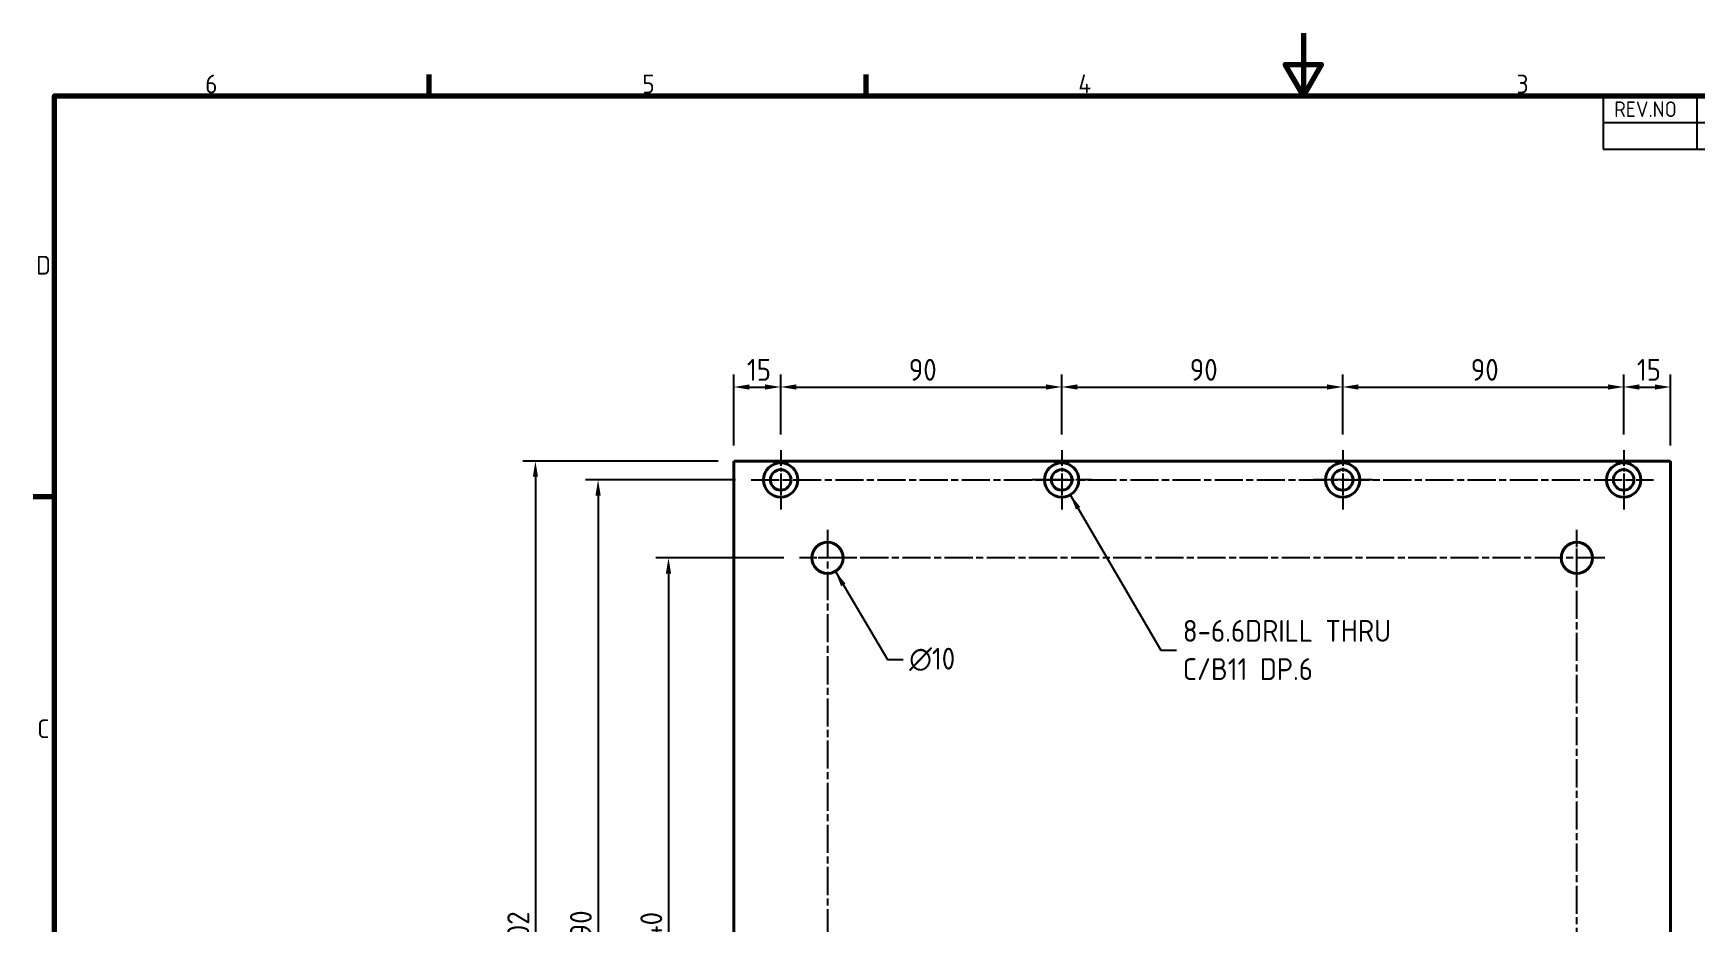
# Model space of a CAD drawing. Header units: millimetres. Extents: x 0 to 840, y 0 to 594.
# Drawn here: x 13 to 546, y 309 to 594 of the extents above; entities that cross this region are included whole.
import ezdxf

# ---------------------------------------------------------------- set-up
doc = ezdxf.new("R2010")
doc.units = ezdxf.units.MM
doc.header["$LTSCALE"] = 2
doc.linetypes.add('CHAIN', pattern=[0.35429999999999995, 0.2362, -0.0295, 0.0591, -0.0295])
doc.layers.get('0').update_dxf_attribs({"color": 3, "lineweight": 25})
for name, color, linetype, lineweight in [('가시적인 것(ISO)', 3, 'Continuous', 40), ('경계(ISO)', 7, 'Continuous', 70), ('기호(ISO)', 5, 'Continuous', 25), ('중심 표식(ISO)', 1, 'Continuous', 25), ('중심선(ISO)', 1, 'Continuous', 25), ('치수(ISO)', 7, 'Continuous', 25)]:
    doc.layers.add(name, color=color, linetype=linetype, lineweight=lineweight)
doc.styles.add('ISO Proportiona M2B', font='isocp.shx')
doc.styles.add('문자 텍스트_M2B', font='isocp.shx')
doc.styles.add('치수 텍스트_PSTEK_POSCO', font='isocp.shx')
doc.dimstyles.new('치수_PSTEK_POSCO', dxfattribs={"dimscale": 2, "dimtxt": 3.5, "dimasz": 2.5, "dimexe": 2, "dimexo": 2.5, "dimgap": 1, "dimtad": 1, "dimrnd": 1e-08, "dimdsep": 46, "dimtxsty": '치수 텍스트_PSTEK_POSCO', "dimcen": 0.09, "dimdle": 10, "dimclrd": 7, "dimclre": 7, "dimclrt": 2, "dimadec": 1, "dimazin": 2, "dimtfac": 1, "dimtmove": 0, "dimatfit": 3, "dimfxl": 0, "dimtolj": 1, "dimlwd": -1, "dimlwe": -1, "dimarcsym": 0})
doc.dimstyles.new('치수_PSTEK_POSCO$7', dxfattribs={"dimscale": 2, "dimtxt": 3.5, "dimasz": 2.5, "dimexe": 2, "dimexo": 2.5, "dimgap": 1, "dimtad": 1, "dimrnd": 1e-08, "dimdsep": 46, "dimtxsty": '치수 텍스트_PSTEK_POSCO', "dimcen": 0.09, "dimdle": 10, "dimclrd": 7, "dimclre": 7, "dimclrt": 2, "dimadec": 1, "dimazin": 2, "dimtfac": 1, "dimtmove": 0, "dimatfit": 3, "dimfxl": 0, "dimtolj": 1, "dimlwd": -1, "dimlwe": -1, "dimarcsym": 0})

# ---------------------------------------------------------------- blocks, each defined once
blk = doc.blocks.new('경계 Default Border')
at = {"layer": '경계(ISO)'}
for p, q in [((70, 287.0000076293945), (70, 290.4000091552734)), ((140, 287.0000076293945), (140, 290.4000091552734)), ((10, 222.7499961853027), (6.599999666213989, 222.7499961853027))]:
    blk.add_line(p, q, dxfattribs=at)
at = {"layer": '경계(ISO)', "flags": 128}
for points in [[(210, 297.0000076293945), (210, 287.0000076293945), (207.1132469177246, 292.0000076293945), (212.8867530822754, 292.0000076293945), (210, 287.0000076293945)], [(10, 10), (10, 287.0000076293945), (410, 287.0000076293945), (410, 10), (10, 10)]]:
    blk.add_lwpolyline(points, dxfattribs=at)
at = {"layer": '경계(ISO)', "color": 2, "char_height": 3.00000011920929, "attachment_point": 7, "style": '문자 텍스트_M2B'}
for s, insert in [('4', (173.9734701308116, 287.4)), ('3', (244.1685395229535, 287.3713945155963)), ('6', (34.14453946055966, 287.3713945155963)), ('5', (104.1445394605597, 287.3713945155963)), ('D', (7.078270083685684, 258.3463944559917)), ('C', (7.244539400955009, 184.0963944559917))]:
    blk.add_mtext(s, dxfattribs=dict(at, insert=insert))
blk = doc.blocks.new('리비전 내역')
at = {"layer": '기호(ISO)'}
for p, q in [((258, 287.0000076293945), (410, 287.0000076293945)), ((258, 287.0000076293945), (258, 282.7200076293945)), ((273, 287.0000076293945), (273, 282.7200076293945)), ((288, 287.0000076293945), (288, 282.7200076293945)), ((365, 287.0000076293945), (365, 282.7200076293945)), ((380, 287.0000076293945), (380, 282.7200076293945)), ((395, 287.0000076293945), (395, 282.7200076293945)), ((410, 287.0000076293945), (410, 282.7200076293945)), ((258, 282.7200076293945), (410, 282.7200076293945)), ((258, 282.7200076293945), (258, 278.4400076293945)), ((273, 282.7200076293945), (273, 278.4400076293945)), ((288, 282.7200076293945), (288, 278.4400076293945)), ((365, 282.7200076293945), (365, 278.4400076293945)), ((380, 282.7200076293945), (380, 278.4400076293945)), ((395, 282.7200076293945), (395, 278.4400076293945)), ((410, 282.7200076293945), (410, 278.4400076293945)), ((258, 278.4400076293945), (410, 278.4400076293945))]:
    blk.add_line(p, q, dxfattribs=at)
at = {"layer": '기호(ISO)', "color": 2, "char_height": 2.5, "attachment_point": 7, "style": 'ISO Proportiona M2B'}
for s, insert in [('REV.NO', (259.7871163682308, 283.5831900503393)), ('DATE', (276.3142317728366, 283.5831900503393)), ('DESCRIPTION OF REVISION', (305.5070204333629, 283.5831900503393)), ('DRA.BY', (366.4757339553204, 283.5831900503393)), ('CH.BY', (382.8642915086117, 283.5831900503393)), ('APP.BY', (396.4777339604404, 283.5831900503393))]:
    blk.add_mtext(s, dxfattribs=dict(at, insert=insert))
blk = doc.blocks.new('*D22')
at = {"layer": 'Defpoints', "color": 0, "transparency": 16777216}
for p in [(258.603225455717, 425.9066831732377), (216.6543984588473, 185.9066831732377), (258.6032254557171, 185.9066831732377)]:
    blk.add_point(p, dxfattribs=at)
at = {"layer": '치수(ISO)', "color": 7, "transparency": 16777216}
for p, q in [((253.603225455717, 425.9066831732377), (212.6543984588474, 425.9066831732377)), ((216.6543984588474, 420.9066831732377), (216.6543984588473, 190.9066831732377)), ((253.603225455717, 185.9066831732377), (212.6543984588473, 185.9066831732377))]:
    blk.add_line(p, q, dxfattribs=at)
for points in [[(215.821065125514, 420.9066831732377), (217.4877317921807, 420.9066831732377), (216.6543984588474, 425.9066831732377)], [(215.821065125514, 190.9066831732377), (217.4877317921807, 190.9066831732377), (216.6543984588473, 185.9066831732377)]]:
    blk.add_solid(points, dxfattribs=at)
at = {"layer": '치수(ISO)', "color": 2, "transparency": 16777216, "insert": (211.1537094824694, 299.16504931497), "char_height": 7, "attachment_point": 4, "rotation": 90, "style": '치수 텍스트_PSTEK_POSCO'}
blk.add_mtext('\\A1;240', dxfattribs=at)
blk = doc.blocks.new('*D23')
at = {"layer": 'Defpoints', "color": 0, "transparency": 16777216}
for p in [(243.1032254557171, 450.9066831732376), (194.1058390099527, 160.9066831732377), (243.1032254557171, 160.9066831732377)]:
    blk.add_point(p, dxfattribs=at)
at = {"layer": '치수(ISO)', "color": 7, "transparency": 16777216}
for p, q in [((238.1032254557171, 450.9066831732376), (190.1058390099528, 450.9066831732376)), ((194.1058390099528, 445.9066831732376), (194.1058390099527, 165.9066831732377)), ((238.1032254557171, 160.9066831732377), (190.1058390099527, 160.9066831732377))]:
    blk.add_line(p, q, dxfattribs=at)
for points in [[(193.2725056766194, 445.9066831732376), (194.9391723432861, 445.9066831732376), (194.1058390099528, 450.9066831732376)], [(193.2725056766194, 165.9066831732377), (194.9391723432861, 165.9066831732377), (194.1058390099527, 160.9066831732377)]]:
    blk.add_solid(points, dxfattribs=at)
at = {"layer": '치수(ISO)', "color": 2, "transparency": 16777216, "insert": (188.6051500335748, 299.7528191582399), "char_height": 7, "attachment_point": 4, "rotation": 90, "style": '치수 텍스트_PSTEK_POSCO'}
blk.add_mtext('\\A1;290', dxfattribs=at)
blk = doc.blocks.new('*D24')
at = {"layer": 'Defpoints', "color": 0, "transparency": 16777216}
for p in [(237.6032254557171, 456.9066831732377), (174.0450247084506, 154.9066831732377), (237.6032254557171, 154.9066831732377)]:
    blk.add_point(p, dxfattribs=at)
at = {"layer": '치수(ISO)', "color": 7, "transparency": 16777216}
for p, q in [((232.6032254557171, 456.9066831732377), (170.0450247084507, 456.9066831732377)), ((174.0450247084507, 451.9066831732377), (174.0450247084506, 159.9066831732377)), ((232.6032254557171, 154.9066831732377), (170.0450247084506, 154.9066831732377))]:
    blk.add_line(p, q, dxfattribs=at)
for points in [[(173.2116913751173, 451.9066831732377), (174.878358041784, 451.9066831732377), (174.0450247084507, 456.9066831732377)], [(173.2116913751173, 159.9066831732377), (174.8783580417839, 159.9066831732377), (174.0450247084506, 154.9066831732377)]]:
    blk.add_solid(points, dxfattribs=at)
at = {"layer": '치수(ISO)', "color": 2, "transparency": 16777216, "insert": (168.5443357320727, 299.6464764803244), "char_height": 7, "attachment_point": 4, "rotation": 90, "style": '치수 텍스트_PSTEK_POSCO'}
blk.add_mtext('\\A1;302', dxfattribs=at)
blk = doc.blocks.new('*D25')
at = {"layer": 'Defpoints', "color": 0, "transparency": 16777216}
for p in [(252.6032254557171, 480.6676529856771), (252.6032254557171, 460.4066831732376), (237.6032254557171, 456.9066831732377)]:
    blk.add_point(p, dxfattribs=at)
at = {"layer": '치수(ISO)', "color": 7, "transparency": 16777216}
for p, q in [((237.6032254557171, 461.9066831732377), (237.6032254557171, 484.6676529856771)), ((242.6032254557171, 480.6676529856771), (247.6032254557171, 480.6676529856771)), ((252.6032254557171, 465.4066831732376), (252.6032254557171, 484.6676529856771))]:
    blk.add_line(p, q, dxfattribs=at)
for points in [[(242.6032254557171, 481.5009863190104), (242.6032254557171, 479.8343196523438), (237.6032254557171, 480.6676529856771)], [(247.6032254557171, 481.5009863190104), (247.6032254557171, 479.8343196523438), (252.6032254557171, 480.6676529856771)]]:
    blk.add_solid(points, dxfattribs=at)
at = {"layer": '치수(ISO)', "color": 2, "transparency": 16777216, "insert": (241.7882507088865, 486.1676529856771), "char_height": 7, "attachment_point": 4, "style": '치수 텍스트_PSTEK_POSCO'}
blk.add_mtext('\\A1;15', dxfattribs=at)
blk = doc.blocks.new('*D26')
at = {"layer": 'Defpoints', "color": 0, "transparency": 16777216}
for p in [(342.6032254557171, 480.667652985677), (252.6032254557171, 460.4066831732376), (342.6032254557171, 460.4066831732376)]:
    blk.add_point(p, dxfattribs=at)
at = {"layer": '치수(ISO)', "color": 7, "transparency": 16777216}
for p, q in [((252.6032254557171, 465.4066831732376), (252.6032254557171, 484.667652985677)), ((257.6032254557171, 480.667652985677), (337.6032254557171, 480.667652985677)), ((342.6032254557171, 465.4066831732376), (342.6032254557171, 484.667652985677))]:
    blk.add_line(p, q, dxfattribs=at)
for points in [[(257.6032254557171, 481.5009863190103), (257.6032254557171, 479.8343196523437), (252.6032254557171, 480.667652985677)], [(337.6032254557171, 481.5009863190103), (337.6032254557171, 479.8343196523437), (342.6032254557171, 480.667652985677)]]:
    blk.add_solid(points, dxfattribs=at)
at = {"layer": '치수(ISO)', "color": 2, "transparency": 16777216, "insert": (293.6254948033746, 486.167652985677), "char_height": 7, "attachment_point": 4, "style": '치수 텍스트_PSTEK_POSCO'}
blk.add_mtext('\\A1;90', dxfattribs=at)
blk = doc.blocks.new('*D27')
at = {"layer": 'Defpoints', "color": 0, "transparency": 16777216}
for p in [(432.6032254557169, 480.667652985677), (342.6032254557171, 460.4066831732376), (432.6032254557169, 460.4066831732376)]:
    blk.add_point(p, dxfattribs=at)
at = {"layer": '치수(ISO)', "color": 7, "transparency": 16777216}
for p, q in [((342.6032254557171, 465.4066831732376), (342.6032254557171, 484.667652985677)), ((347.6032254557171, 480.667652985677), (427.6032254557169, 480.667652985677)), ((432.6032254557169, 465.4066831732376), (432.6032254557169, 484.667652985677))]:
    blk.add_line(p, q, dxfattribs=at)
for points in [[(347.6032254557171, 481.5009863190103), (347.6032254557171, 479.8343196523437), (342.6032254557171, 480.667652985677)], [(427.6032254557169, 481.5009863190103), (427.6032254557169, 479.8343196523437), (432.6032254557169, 480.667652985677)]]:
    blk.add_solid(points, dxfattribs=at)
at = {"layer": '치수(ISO)', "color": 2, "transparency": 16777216, "insert": (383.6254948033746, 486.167652985677), "char_height": 7, "attachment_point": 4, "style": '치수 텍스트_PSTEK_POSCO'}
blk.add_mtext('\\A1;90', dxfattribs=at)
blk = doc.blocks.new('*D28')
at = {"layer": 'Defpoints', "color": 0, "transparency": 16777216}
for p in [(522.6032254557169, 480.667652985677), (432.6032254557169, 460.4066831732376), (522.6032254557169, 460.4066831732376)]:
    blk.add_point(p, dxfattribs=at)
at = {"layer": '치수(ISO)', "color": 7, "transparency": 16777216}
for p, q in [((432.6032254557169, 465.4066831732376), (432.6032254557169, 484.667652985677)), ((437.6032254557169, 480.667652985677), (517.6032254557169, 480.667652985677)), ((522.6032254557169, 465.4066831732376), (522.6032254557169, 484.667652985677))]:
    blk.add_line(p, q, dxfattribs=at)
for points in [[(437.6032254557169, 481.5009863190103), (437.6032254557169, 479.8343196523437), (432.6032254557169, 480.667652985677)], [(517.6032254557169, 481.5009863190103), (517.6032254557169, 479.8343196523437), (522.6032254557169, 480.667652985677)]]:
    blk.add_solid(points, dxfattribs=at)
at = {"layer": '치수(ISO)', "color": 2, "transparency": 16777216, "insert": (473.6254948033746, 486.167652985677), "char_height": 7, "attachment_point": 4, "style": '치수 텍스트_PSTEK_POSCO'}
blk.add_mtext('\\A1;90', dxfattribs=at)
blk = doc.blocks.new('*D29')
at = {"layer": 'Defpoints', "color": 0, "transparency": 16777216}
for p in [(537.6032254557172, 480.667652985677), (522.6032254557169, 460.4066831732376), (537.6032254557172, 456.9066831732377)]:
    blk.add_point(p, dxfattribs=at)
at = {"layer": '치수(ISO)', "color": 7, "transparency": 16777216}
for p, q in [((522.6032254557169, 465.4066831732376), (522.6032254557169, 484.667652985677)), ((527.6032254557169, 480.667652985677), (532.6032254557172, 480.667652985677)), ((537.6032254557172, 461.9066831732377), (537.6032254557172, 484.667652985677))]:
    blk.add_line(p, q, dxfattribs=at)
for points in [[(527.6032254557169, 481.5009863190103), (527.6032254557169, 479.8343196523437), (522.6032254557169, 480.667652985677)], [(532.6032254557172, 481.5009863190103), (532.6032254557172, 479.8343196523437), (537.6032254557172, 480.667652985677)]]:
    blk.add_solid(points, dxfattribs=at)
at = {"layer": '치수(ISO)', "color": 2, "transparency": 16777216, "insert": (526.8282507088865, 486.167652985677), "char_height": 7, "attachment_point": 4, "style": '치수 텍스트_PSTEK_POSCO'}
blk.add_mtext('\\A1;15', dxfattribs=at)

msp = doc.modelspace()

# ---------------------------------------------------------------- linework, layer by layer
at = {"layer": '가시적인 것(ISO)'}
for p, q in [((237.6032254557171, 456.9066831732377), (237.603225455717, 154.9066831732377)), ((537.603225455717, 456.9066831732377), (237.6032254557171, 456.9066831732377)), ((537.6032254557169, 154.9066831732377), (537.603225455717, 456.9066831732377))]:
    msp.add_line(p, q, dxfattribs=at)
for centre, radius in [((252.6032254557171, 450.9066831732376), 5.5), ((252.6032254557171, 450.9066831732376), 3.3), ((342.6032254557171, 450.9066831732376), 5.5), ((342.6032254557171, 450.9066831732376), 3.3), ((432.6032254557169, 450.9066831732376), 5.5), ((432.6032254557169, 450.9066831732376), 3.3), ((522.6032254557169, 450.9066831732376), 5.5), ((522.6032254557169, 450.9066831732376), 3.3), ((267.6032254557169, 425.9066831732377), 5), ((507.6032254557169, 425.9066831732377), 5)]:
    msp.add_circle(centre, radius, dxfattribs=at)
at = {"layer": '중심 표식(ISO)', "linetype": 'CHAIN', "ltscale": 10.55637073516846}
for p, q in [((252.6032254557171, 460.4066831732376), (252.6032254557171, 441.4066831732376)), ((342.6032254557171, 460.4066831732376), (342.6032254557171, 441.4066831732376)), ((432.6032254557169, 460.4066831732376), (432.6032254557169, 441.4066831732376)), ((522.6032254557169, 460.4066831732376), (522.6032254557169, 441.4066831732376)), ((352.1032254557171, 450.9066831732376), (333.103225455717, 450.9066831732376)), ((442.103225455717, 450.9066831732376), (423.1032254557169, 450.9066831732376))]:
    msp.add_line(p, q, dxfattribs=at)
at = {"layer": '중심 표식(ISO)', "linetype": 'CHAIN', "ltscale": 10.00076675415039}
for p, q in [((507.6032254557169, 416.9066831732377), (507.6032254557169, 434.9066831732376)), ((276.603225455717, 425.9066831732377), (258.603225455717, 425.9066831732377))]:
    msp.add_line(p, q, dxfattribs=at)
at = {"layer": '중심선(ISO)', "linetype": 'CHAIN', "ltscale": 19.05165100097656}
for p, q in [((243.1032254557171, 450.9066831732376), (532.1032254557169, 450.9066831732376)), ((267.603225455717, 434.9066831732376), (267.6032254557171, 176.9066831732377)), ((507.6032254557171, 176.9066831732377), (507.6032254557169, 434.9066831732376)), ((516.6032254557169, 425.9066831732377), (258.603225455717, 425.9066831732377))]:
    msp.add_line(p, q, dxfattribs=at)

# ---------------------------------------------------------------- block references
at = {"xscale": 2, "yscale": 2, "zscale": 2}
msp.add_blockref('경계 Default Border', (0, 0), dxfattribs=at)
at = {"layer": '기호(ISO)', "xscale": 2, "yscale": 2, "zscale": 2}
msp.add_blockref('리비전 내역', (0, 0), dxfattribs=at)

# ---------------------------------------------------------------- texts
at = {"layer": '기호(ISO)', "color": 2, "char_height": 6.99999988079071, "attachment_point": 4, "style": '치수 텍스트_PSTEK_POSCO'}
for s, insert, width, line_spacing_factor in [('{8-6.6DRILL THRU \\PC/B11 DP.6}', (381.3874073201168, 396.411906133107), 81.72212047576906, 1.050000071525574), ('{\\fAIGDT|b0|i0;\\H7.0000;n\\fisocp|b0|i0;\\H7.0000;10}', (293.7736596291956, 393.3996579312196), 17.35251573324202, 0.612500011920929)]:
    msp.add_mtext(s, dxfattribs=dict(at, insert=insert, width=width, line_spacing_factor=line_spacing_factor))

# ---------------------------------------------------------------- dimensions: what is measured, and where the dimension line sits
at = {"layer": '치수(ISO)', "color": 7}
for base, p1, p2, angle, picture, middle in [((252.6032254557171, 480.6676529856771), (237.6032254557171, 456.9066831732377), (252.6032254557171, 460.4066831732376), 180, '*D25', (245.083225455717, 480.6676529856771)), ((342.6032254557171, 480.667652985677), (252.6032254557171, 460.4066831732376), (342.6032254557171, 460.4066831732376), 180, '*D26', (297.623225455717, 480.667652985677)), ((432.6032254557169, 480.667652985677), (342.6032254557171, 460.4066831732376), (432.6032254557169, 460.4066831732376), 180, '*D27', (387.623225455717, 480.667652985677)), ((522.6032254557169, 480.667652985677), (432.6032254557169, 460.4066831732376), (522.6032254557169, 460.4066831732376), 180, '*D28', (477.623225455717, 480.667652985677)), ((537.6032254557172, 480.667652985677), (522.6032254557169, 460.4066831732376), (537.6032254557172, 456.9066831732377), 180, '*D29', (530.123225455717, 480.667652985677)), ((174.0450247084506, 154.9066831732377), (237.6032254557171, 456.9066831732377), (237.6032254557171, 154.9066831732377), 90, '*D24', (174.0450247084506, 306.1566831732378)), ((194.1058390099527, 160.9066831732377), (243.1032254557171, 450.9066831732376), (243.1032254557171, 160.9066831732377), 90, '*D23', (194.1058390099527, 306.1566831732376)), ((216.6543984588473, 185.9066831732377), (258.603225455717, 425.9066831732377), (258.6032254557171, 185.9066831732377), 90, '*D22', (216.6543984588473, 305.9066831732377))]:
    dim = msp.add_linear_dim(base=base, p1=p1, p2=p2, angle=angle, dimstyle='치수_PSTEK_POSCO', override={"dimdec": 2, "dimtp": 0, "dimtm": -0, "dimtdec": 2, "dimtofl": 0, "dimatfit": 1}, dxfattribs=at)
    dim.commit()
    dim.dimension.update_dxf_attribs({"geometry": picture, "text_midpoint": middle, "dimtype": 160})

# ---------------------------------------------------------------- leaders
at = {"layer": '기호(ISO)', "color": 7, "annotation_type": 0, "has_hookline": 1, "hookline_direction": 0}
for points, text_width in [([(345.353225455718, 446.1435434524237), (374.3874073201168, 396.411906133107), (379.3874073201168, 396.411906133107)], 67.89999884366992), ([(270.1032254557178, 421.576556154316), (286.7736596291956, 393.3996579312196), (291.7736596291956, 393.3996579312196)], 15.80601678119274)]:
    msp.add_leader(points, dimstyle='치수_PSTEK_POSCO$7', override={"dimtad": 0}, dxfattribs=dict(at, text_width=text_width))

doc.saveas('drawing.dxf')
